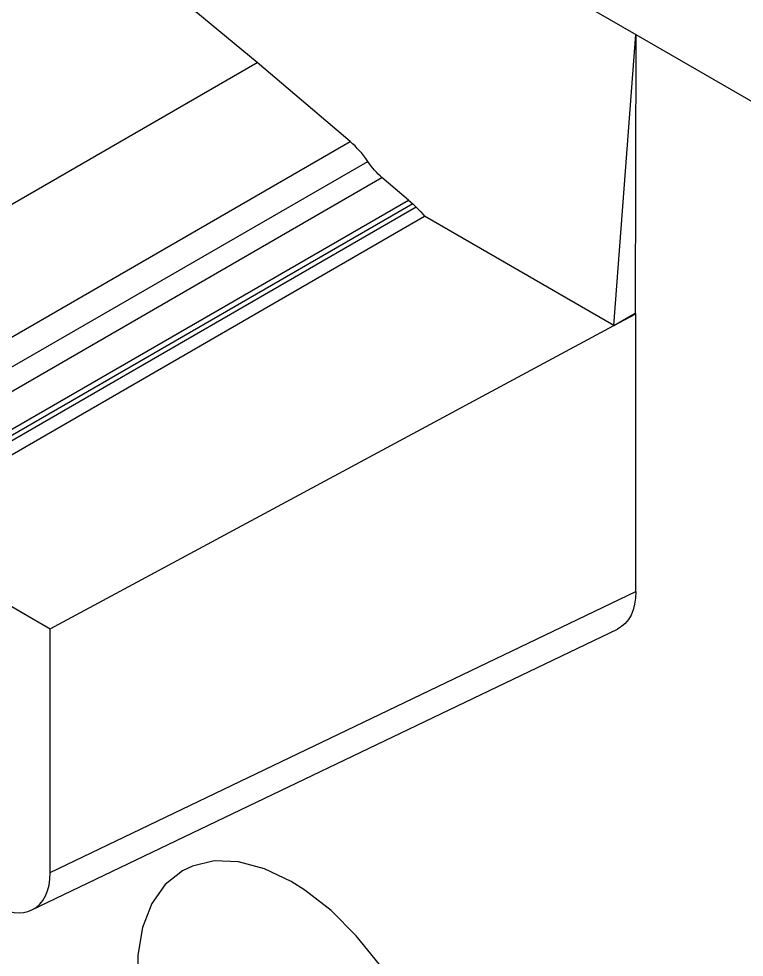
# Model space of a CAD drawing. Header units: millimetres. Extents: x 632 to 3922, y 1402 to 2001.
# Drawn here: x 3595.21 to 3610.21, y 1868.44 to 1887.86 of the extents above; entities that cross this region are included whole.
import ezdxf

# ---------------------------------------------------------------- set-up
doc = ezdxf.new("R2010")
doc.units = ezdxf.units.MM
for name, color, linetype in [('7', 7, 'Continuous'), ('8', 8, 'Continuous'), ('BO', 7, 'Continuous')]:
    doc.layers.add(name, color=color, linetype=linetype)

# ---------------------------------------------------------------- blocks, each defined once
blk = doc.blocks.new('20180524_223254')
at = {"layer": '7'}
for p, q in [((-15.158, 61.269), (14.145, 44.351)), ((13.239, 32.31), (14.145, 44.351)), ((14.145, 44.351), (14.114, 32.815)), ((14.145, 44.351), (20.401, 40.739)), ((2.333, 39.92), (-1.512, 43.185)), ((4.748, 37.497), (3.646, 38.433)), ((5.062, 37.203), (4.924, 37.337)), ((13.239, 32.31), (5.412, 36.829)), ((13.239, 32.31), (14.114, 32.815)), ((13.239, 32.31), (14.145, 32.798)), ((14.145, 32.798), (14.114, 32.815)), ((14.145, 21.304), (14.145, 32.798)), ((-10.073, 19.759), (13.239, 32.31)), ((-17.027, 23.773), (-10.073, 19.759)), ((-10.83, 8.131), (13.388, 19.753)), ((-10.073, 9.681), (-10.073, 19.759))]:
    blk.add_line(p, q, dxfattribs=at)
for points in [[(-1.512, 43.185, 0), (-5.002, 46.086, 0), (-8.521, 48.884, 0), (-12.071, 51.581, 0), (-15.645, 54.17, 0)], [(3.057, 39.1, 0), (2.977, 39.214, 0), (2.895, 39.325, 0), (2.809, 39.433, 0), (2.721, 39.537, 0), (2.627, 39.639, 0), (2.532, 39.737, 0), (2.433, 39.831, 0), (2.333, 39.92, 0)], [(3.646, 38.433, 0), (3.568, 38.501, 0), (3.492, 38.574, 0), (3.416, 38.651, 0), (3.342, 38.732, 0), (3.268, 38.818, 0), (3.196, 38.908, 0), (3.125, 39.003, 0), (3.057, 39.1, 0)], [(4.748, 37.497, 0), (4.924, 37.337, 0)], [(5.062, 37.203, 0), (5.253, 37.006, 0), (5.346, 36.903, 0), (5.393, 36.851, 0), (5.404, 36.838, 0), (5.41, 36.831, 0), (5.411, 36.829, 0), (5.412, 36.829, 0), (5.412, 36.829, 0), (5.412, 36.829, 0), (5.412, 36.829, 0)], [(-12.008, 26.771, 0), (5.412, 36.829, 0)], [(14.145, 21.304, 0), (14.132, 21.032, 0), (14.095, 20.778, 0), (14.033, 20.544, 0), (13.947, 20.332, 0), (13.839, 20.146, 0), (13.708, 19.986, 0), (13.557, 19.855, 0), (13.388, 19.753, 0)], [(-0.105, 9.304, 0), (-1.21, 9.83, 0), (-2.282, 10.117, 0), (-3.287, 10.156, 0), (-4.196, 9.946, 0), (-4.605, 9.749, 0)], [(-4.605, 9.749, 0), (-5.318, 9.18, 0), (-5.873, 8.391, 0), (-6.252, 7.406, 0), (-6.445, 6.256, 0), (-6.445, 4.975, 0), (-6.252, 3.602, 0), (-5.873, 2.179, 0), (-5.318, 0.75, 0), (-4.605, -0.643, 0), (-3.755, -1.957, 0), (-2.795, -3.152, 0), (-1.752, -4.192, 0), (-0.66, -5.045, 0), (0.45, -5.686, 0), (1.542, -6.094, 0), (2.585, -6.258, 0), (3.545, -6.172, 0), (4.395, -5.839, 0)], [(-10.83, 8.131, 0), (-10.661, 8.232, 0), (-10.51, 8.363, 0), (-10.379, 8.523, 0), (-10.271, 8.71, 0), (-10.185, 8.921, 0), (-10.123, 9.156, 0), (-10.086, 9.41, 0), (-10.073, 9.681, 0)], [(4.395, -5.839, 0), (5.108, -5.27, 0), (5.663, -4.481, 0), (6.042, -3.496, 0), (6.235, -2.346, 0), (6.235, -1.065, 0), (6.042, 0.308, 0), (5.663, 1.731, 0), (5.108, 3.16, 0), (4.395, 4.553, 0), (3.545, 5.867, 0), (2.585, 7.062, 0), (1.542, 8.102, 0), (0.45, 8.955, 0), (-0.105, 9.304, 0)], [(-12.404, 8.333, 0), (-12.188, 8.221, 0), (-11.975, 8.132, 0), (-11.765, 8.068, 0), (-11.56, 8.029, 0), (-11.363, 8.016, 0), (-11.174, 8.029, 0), (-10.996, 8.067, 0), (-10.83, 8.131, 0)]]:
    blk.add_polyline3d(points, dxfattribs=at)
at = {"layer": '8'}
for p, q in [((-18.913, 33.139), (-1.512, 43.185)), ((-14.995, 29.915), (2.333, 39.92)), ((-14.238, 29.115), (3.057, 39.1)), ((-13.621, 28.464), (3.646, 38.433)), ((-12.498, 27.54), (4.748, 37.497)), ((4.924, 37.337), (-12.318, 27.382)), ((5.062, 37.203), (-12.176, 27.251)), ((-10.073, 9.681), (14.145, 21.304))]:
    blk.add_line(p, q, dxfattribs=at)
blk = doc.blocks.new('20180524_2241349')
at = {"layer": 'BO'}
blk.add_blockref('20180524_223254', (-5.108, 5.27), dxfattribs=at)

msp = doc.modelspace()

# ---------------------------------------------------------------- block references
at = {"layer": 'BO', "xscale": 0.5, "yscale": 0.5, "zscale": 0.5}
msp.add_blockref('20180524_2241349', (3603.451, 1862.72), dxfattribs=at)

doc.saveas('drawing.dxf')
